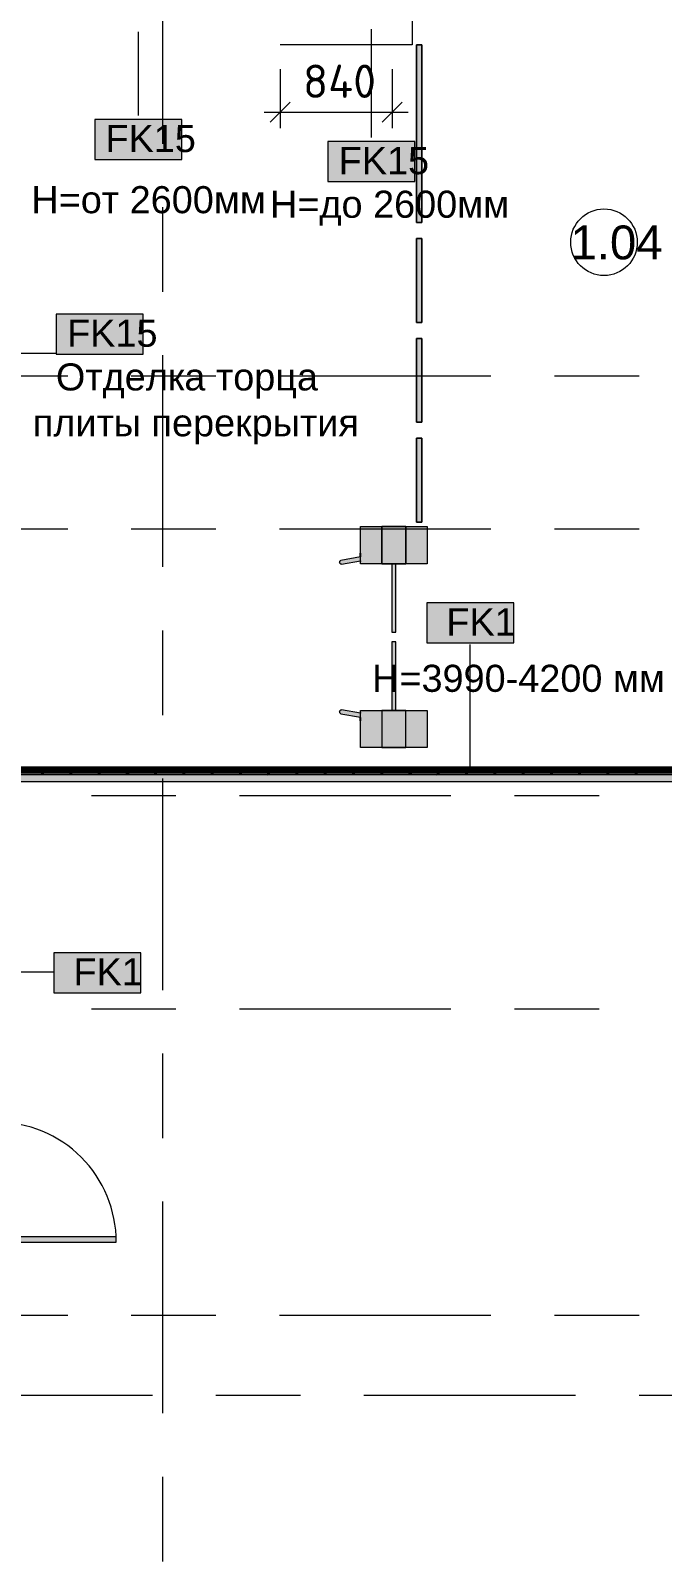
# Model space of a CAD drawing. Header units: millimetres. Extents: x -3817 to 677485, y -22715 to 103890.
# Drawn here: x 7260 to 12001, y 11165 to 22650 of the extents above; entities that cross this region are included whole.
import ezdxf

# ---------------------------------------------------------------- set-up
doc = ezdxf.new("R2010")
doc.units = ezdxf.units.MM
doc.layers.add('PDF _Геометрия', color=7, linetype='Continuous', true_color=0x1d1d1d)
doc.layers.add('PDF _Сплошная заливка', color=7, linetype='Continuous', true_color=0xffffff)
doc.layers.add('PDF _Текст', color=7, linetype='Continuous')
doc.styles.add('PDF GOST-Common', font='arial.ttf')
doc.styles.add('PDF ISOCPEUR', font='isocpeur.ttf')

msp = doc.modelspace()

# ---------------------------------------------------------------- hatches: boundary and pattern name
at = {"layer": 'PDF _Сплошная заливка', "transparency": 33554559}
for points in [[(9892, 18649), (9896, 18649), (9896, 18929), (9736, 18929), (9736, 18649)], [(10062, 18649), (10076, 18649), (10076, 18929), (9896, 18929), (9896, 18649)], [(9591, 18646), (9594, 18646), (9736, 18673), (9736, 18699), (9581, 18670), (9580, 18665), (9580, 18657), (9583, 18651), (9588, 18646)], [(9986, 18136), (9985, 18649), (9971, 18649), (9973, 18136), (9982, 18136)], [(9986, 18136), (10001, 18136), (9999, 18649), (9986, 18649), (9986, 18333)], [(9985, 17550), (9986, 17550), (9986, 18064), (9971, 18064), (9973, 17550), (9982, 17550)], [(9990, 17550), (10001, 17550), (9999, 18064), (9986, 18064), (9986, 17550), (9989, 17550)], [(9736, 17501), (9736, 17528), (9588, 17553), (9583, 17549), (9580, 17542), (9580, 17533), (9583, 17528), (9722, 17503)], [(9736, 17498), (9736, 17501), (9586, 17525), (9591, 17524), (9722, 17501)], [(10076, 17270), (10076, 17550), (9896, 17550), (9896, 17270), (10062, 17270)], [(10062, 17091), (13833, 17091), (13833, 17111), (7003, 17111), (7003, 17091), (9382, 17091)], [(13833, 17079), (13833, 17091), (7003, 17091), (7003, 17079), (12100, 17079)], [(10062, 17066), (13833, 17066), (13833, 17079), (7003, 17079), (7003, 17066), (9382, 17066)], [(12100, 17016), (13833, 17016), (13833, 17066), (7003, 17066), (7003, 17016), (10741, 17016)], [(7903, 13561), (7903, 13601), (7003, 13601), (7003, 13561), (7023, 13561)]]:
    msp.add_hatch(color=256, dxfattribs=at).paths.add_polyline_path(points)

# ---------------------------------------------------------------- linework, layer by layer
at = {"layer": 'PDF _Геометрия', "color": 6, "lineweight": 9}
msp.add_lwpolyline([(4304, 27802), (5924, 27802), (8024, 27802), (10124, 27802), (10124, 26062), (9484, 26062), (9484, 24242), (10124, 24242), (10124, 22544), (9132, 22544)], dxfattribs=at)
at = {"layer": 'PDF _Геометрия', "color": 253, "lineweight": 9, "true_color": 0xaaaaaa}
for points in [[(8253, 21801), (8253, 23389)], [(8253, 20690), (8253, 21325)], [(8253, 18626), (8253, 20214)], [(5952, 20061), (7539, 20061)], [(8016, 20061), (8651, 20061)], [(9127, 20061), (10714, 20061)], [(11191, 20061), (11826, 20061)], [(5952, 18911), (7539, 18911)], [(8016, 18911), (8651, 18911)], [(9127, 18911), (10714, 18911)], [(11191, 18911), (11826, 18911)], [(8253, 17515), (8253, 18150)], [(8253, 15451), (8253, 17039)], [(7716, 16911), (8351, 16911)], [(8827, 16911), (10414, 16911)], [(10891, 16911), (11526, 16911)], [(7716, 15311), (8351, 15311)], [(8827, 15311), (10414, 15311)], [(10891, 15311), (11526, 15311)], [(8253, 14340), (8253, 14975)], [(8253, 12276), (8253, 13864)], [(5952, 13011), (7539, 13011)], [(8016, 13011), (8651, 13011)], [(9127, 13011), (10714, 13011)], [(11191, 13011), (11826, 13011)], [(6587, 12411), (8174, 12411)], [(8651, 12411), (9286, 12411)], [(9762, 12411), (11349, 12411)], [(11826, 12411), (12461, 12411)], [(8253, 11165), (8253, 11800)]]:
    msp.add_lwpolyline(points, dxfattribs=at)
at = {"layer": 'PDF _Геометрия', "color": 7, "lineweight": 9}
for points in [[(8067, 22640), (8067, 22012)], [(9817, 22661), (9817, 21847)], [(9133, 22361), (9133, 22038), (9133, 21918)], [(9973, 22361), (9973, 22038), (9973, 21918)], [(9013, 22038), (10093, 22038)], [(7024, 20231), (7452, 20231)], [(9734, 18711), (9734, 18724), (9734, 18724), (9734, 18725), (9734, 18725), (9734, 18726), (9734, 18726), (9734, 18729), (9736, 18729), (9736, 18726)], [(9734, 18716), (9734, 18727), (9736, 18727), (9736, 18724), (9736, 18711), (9734, 18711), (9734, 18710), (9736, 18710)], [(9734, 18712), (9734, 18725)], [(9734, 18724), (9734, 18724), (9734, 18725), (9736, 18725)], [(9736, 18724), (9734, 18724), (9734, 18724), (9734, 18724), (9734, 18724)], [(9736, 18724), (9734, 18724)], [(9734, 18709), (9736, 18709), (9736, 18706), (9734, 18706), (9734, 18709), (9734, 18722)], [(9594, 18646), (9593, 18646), (9591, 18646), (9588, 18646), (9586, 18648), (9583, 18651), (9581, 18654), (9580, 18657), (9579, 18661), (9580, 18665), (9581, 18669), (9582, 18672), (9585, 18674), (9587, 18675), (9588, 18675)], [(9736, 18702), (9588, 18675)], [(9593, 18646), (9736, 18671)], [(9734, 18709), (9734, 18714)], [(9736, 18708), (9734, 18708), (9734, 18710)], [(9736, 18706), (9736, 18703), (9736, 18706), (9734, 18706), (9734, 18703)], [(9734, 18701), (9734, 18703), (9736, 18703)], [(9736, 18703), (9734, 18703)], [(9736, 18702), (9734, 18702)], [(9736, 18702), (9734, 18702)], [(9736, 18671), (9736, 18669), (9736, 18666), (9734, 18666), (9734, 18669), (9736, 18669)], [(9736, 18669), (9734, 18669)], [(9896, 18649), (10076, 18649), (9896, 18649)], [(9971, 18649), (9971, 18136), (9971, 18136), (9973, 18136), (9975, 18136), (9978, 18136), (9982, 18136), (9986, 18136), (9990, 18136), (9993, 18136), (9996, 18136), (9999, 18136), (10000, 18136), (10001, 18136), (10001, 18649)], [(10001, 17550), (10001, 18064), (10000, 18064), (9999, 18064), (9996, 18064), (9993, 18064), (9990, 18064), (9986, 18064), (9982, 18064), (9978, 18064), (9975, 18064), (9973, 18064), (9971, 18064), (9971, 18064), (9971, 17550)], [(9973, 18136), (9975, 18136), (9978, 18136)], [(9978, 18064), (9975, 18064), (9973, 18064)], [(9993, 18136), (9996, 18136), (9999, 18136)], [(9999, 18064), (9996, 18064), (9993, 18064)], [(10559, 17112), (10559, 18043)], [(9588, 17524), (9587, 17525), (9585, 17526), (9582, 17528), (9581, 17531), (9580, 17535), (9579, 17538), (9580, 17542), (9581, 17546), (9583, 17549), (9586, 17552), (9588, 17553), (9591, 17554), (9593, 17554), (9594, 17554)], [(9588, 17524), (9736, 17498)], [(9736, 17529), (9593, 17554)], [(9736, 17530), (9734, 17530), (9734, 17534), (9736, 17534), (9736, 17530), (9736, 17528)], [(9734, 17531), (9736, 17531)], [(9736, 17493), (9736, 17497), (9736, 17493), (9734, 17493), (9734, 17497), (9734, 17499)], [(9734, 17498), (9736, 17498)], [(9736, 17497), (9734, 17497)], [(9734, 17497), (9736, 17497)], [(9734, 17497), (9736, 17497)], [(9734, 17478), (9734, 17491), (9734, 17493), (9736, 17493), (9736, 17491), (9734, 17491)], [(9734, 17489), (9734, 17492), (9736, 17492)], [(9736, 17474), (9736, 17471), (9734, 17471), (9734, 17474), (9734, 17474), (9734, 17475), (9734, 17475), (9734, 17476), (9734, 17476), (9734, 17489), (9734, 17490), (9736, 17490)], [(9734, 17485), (9734, 17490)], [(9734, 17489), (9736, 17489), (9736, 17476), (9736, 17473), (9734, 17473), (9734, 17483)], [(9734, 17475), (9734, 17488)], [(9736, 17474), (9734, 17474), (9734, 17476), (9734, 17476)], [(9734, 17476), (9734, 17476), (9734, 17475), (9734, 17475), (9736, 17475)], [(9734, 17476), (9736, 17476)], [(10076, 17550), (9896, 17550), (10076, 17550)], [(13833, 17079), (7003, 17079)], [(13833, 17066), (7003, 17066)], [(7024, 15589), (7435, 15589)]]:
    msp.add_lwpolyline(points, dxfattribs=at)
at = {"layer": 'PDF _Геометрия', "color": 9, "lineweight": 9, "true_color": 0xc0c0c0}
for points in [[(10156, 22544), (10156, 21211), (10156, 22544)], [(10196, 22544), (10196, 21211), (10196, 22544)], [(10156, 21091), (10156, 20461), (10156, 21091)], [(10196, 21091), (10196, 20461), (10196, 21091)], [(10156, 20341), (10156, 19711), (10156, 20341)], [(10196, 20341), (10196, 19711), (10196, 20341)], [(10156, 19591), (10156, 18961), (10156, 19591)], [(10196, 19591), (10196, 18961), (10196, 19591)], [(13813, 17111), (13813, 16866), (13813, 16511), (13813, 16491), (13953, 16491), (13953, 16511), (13833, 16511), (13833, 16866), (13833, 17111), (7003, 17111)], [(7003, 17016), (13833, 17016)]]:
    msp.add_lwpolyline(points, dxfattribs=at)
for points in [[(10156, 22544), (10196, 22544)], [(10156, 21211), (10196, 21211)], [(10156, 21091), (10196, 21091)], [(10156, 20461), (10196, 20461)], [(10156, 20341), (10196, 20341)], [(10156, 19711), (10196, 19711)], [(10156, 19591), (10196, 19591)], [(10156, 18961), (10196, 18961)], [(13833, 17091), (7003, 17091)]]:
    msp.add_lwpolyline(points, close=True, dxfattribs=at)
at = {"layer": 'PDF _Геометрия', "color": 7, "lineweight": 20}
for points in [[(9208, 22113), (9133, 22038), (9058, 21963)], [(10048, 22113), (9973, 22038), (9898, 21963)]]:
    msp.add_lwpolyline(points, dxfattribs=at)
at = {"layer": 'PDF _Геометрия', "color": 7, "lineweight": 9}
for points in [[(8394, 21982), (7741, 21982), (7741, 21682), (8394, 21682)], [(10144, 21817), (9491, 21817), (9491, 21517), (10144, 21517)], [(8105, 20522), (7452, 20522), (7452, 20222), (8105, 20222)], [(9736, 18929), (9896, 18929), (9896, 18649), (9736, 18649)], [(10076, 18929), (9896, 18929)], [(9896, 18929), (10076, 18929), (10076, 18649), (9896, 18649)], [(10236, 18929), (10236, 18649), (10076, 18649), (10076, 18929)], [(9734, 18670), (9736, 18670), (9736, 18666), (9734, 18666)], [(10886, 18357), (10233, 18357), (10233, 18057), (10886, 18057)], [(9736, 17530), (9734, 17530), (9734, 17534), (9736, 17534)], [(9736, 17550), (9896, 17550), (9896, 17270), (10076, 17270), (9896, 17270), (10076, 17270), (10076, 17550), (9896, 17550), (9896, 17270), (9736, 17270)], [(10236, 17550), (10236, 17270), (10076, 17270), (10076, 17550)], [(8088, 15731), (7435, 15731), (7435, 15431), (8088, 15431)]]:
    msp.add_lwpolyline(points, close=True, dxfattribs=at)
at = {"layer": 'PDF _Геометрия', "color": 231, "lineweight": 70, "true_color": 0xff80c0}
for points in [[(7003, 17112), (13813, 17112), (13833, 17112)], [(7003, 17111), (13813, 17111)]]:
    msp.add_lwpolyline(points, dxfattribs=at)
at = {"layer": 'PDF _Геометрия', "color": 253, "lineweight": 9, "true_color": 0x9b9b9b}
for points in [[(7315, 17090), (7325, 17090)], [(7325, 17111), (7325, 17111)], [(7367, 17099), (7362, 17108)], [(7407, 17091), (7403, 17097)], [(7411, 17101), (7406, 17092)], [(7406, 17090), (7416, 17090)], [(7479, 17097), (7476, 17091)], [(7498, 17090), (7508, 17090)], [(7503, 17108), (7501, 17111)], [(7558, 17111), (7557, 17111)], [(7628, 17111), (7625, 17106)], [(7681, 17105), (7677, 17111)], [(7680, 17090), (7690, 17090)], [(7722, 17093), (7717, 17102)], [(7725, 17096), (7722, 17091)], [(7772, 17090), (7782, 17090)], [(7790, 17098), (7785, 17106)], [(7793, 17092), (7793, 17091)], [(7829, 17091), (7827, 17095)], [(7833, 17090), (7843, 17090)], [(7968, 17095), (7963, 17103)], [(7985, 17090), (7995, 17090)], [(8012, 17106), (8007, 17097)], [(8050, 17111), (8049, 17108)], [(8077, 17090), (8087, 17090)], [(8146, 17092), (8141, 17100)], [(8168, 17090), (8178, 17090)], [(8216, 17094), (8215, 17091)], [(8251, 17091), (8250, 17093)], [(8258, 17105), (8253, 17096)], [(8326, 17101), (8321, 17092)], [(8351, 17090), (8361, 17090)], [(8442, 17090), (8452, 17090)], [(8473, 17111), (8472, 17110)], [(8503, 17090), (8513, 17090)], [(8527, 17101), (8522, 17110)], [(8572, 17100), (8567, 17091)], [(8640, 17096), (8637, 17091)], [(8656, 17090), (8666, 17090)], [(8747, 17090), (8757, 17090)], [(8841, 17106), (8838, 17111)], [(8839, 17090), (8849, 17090)], [(8859, 17110), (8854, 17101)], [(8909, 17110), (8909, 17111)], [(8951, 17099), (8946, 17108)], [(8990, 17091), (8987, 17097)], [(9022, 17090), (9032, 17090)], [(9063, 17097), (9060, 17091)], [(9087, 17107), (9084, 17111)], [(9105, 17109), (9100, 17100)], [(9113, 17090), (9123, 17090)], [(9173, 17105), (9168, 17096)], [(9174, 17090), (9184, 17090)], [(9265, 17104), (9260, 17111)], [(9306, 17093), (9301, 17102)], [(9326, 17090), (9336, 17090)], [(9374, 17097), (9369, 17106)], [(9413, 17091), (9411, 17095)], [(9419, 17103), (9414, 17095)], [(9418, 17090), (9428, 17090)], [(9487, 17099), (9482, 17091)], [(9509, 17090), (9519, 17090)], [(9552, 17094), (9547, 17103)], [(9692, 17090), (9702, 17090)], [(9705, 17111), (9701, 17105)], [(9730, 17091), (9725, 17100)], [(9784, 17090), (9794, 17090)], [(9835, 17091), (9834, 17093)], [(9844, 17090), (9855, 17090)], [(9910, 17101), (9905, 17093)], [(9951, 17111), (9947, 17104)], [(9997, 17090), (10007, 17090)], [(10020, 17108), (10015, 17100)], [(10088, 17090), (10098, 17090)], [(10112, 17100), (10106, 17109)], [(10180, 17090), (10190, 17090)], [(10265, 17107), (10260, 17099)], [(10333, 17103), (10328, 17094)], [(10363, 17090), (10373, 17090)], [(10425, 17106), (10422, 17111)], [(10454, 17090), (10464, 17090)], [(10493, 17110), (10492, 17111)], [(10515, 17090), (10525, 17090)], [(10535, 17098), (10530, 17107)], [(10549, 17111), (10548, 17109)], [(10574, 17091), (10572, 17096)], [(10667, 17090), (10677, 17090)], [(10671, 17107), (10668, 17111)], [(10715, 17094), (10714, 17091)], [(10757, 17105), (10752, 17096)], [(10759, 17090), (10769, 17090)], [(10796, 17111), (10793, 17108)], [(10849, 17104), (10844, 17111)], [(10850, 17090), (10860, 17090)], [(10866, 17111), (10862, 17103)], [(10890, 17092), (10885, 17101)], [(10958, 17097), (10953, 17105)], [(10961, 17093), (10960, 17091)], [(10997, 17091), (10995, 17094)], [(11033, 17090), (11043, 17090)], [(11112, 17111), (11107, 17102)], [(11125, 17090), (11135, 17090)], [(11136, 17094), (11131, 17102)], [(11180, 17107), (11175, 17098)], [(11186, 17090), (11196, 17090)], [(11313, 17091), (11309, 17099)], [(11338, 17090), (11348, 17090)], [(11419, 17091), (11418, 17092)], [(11429, 17090), (11439, 17090)], [(11521, 17090), (11531, 17090)], [(11562, 17098), (11558, 17091)], [(11604, 17109), (11599, 17100)], [(11640, 17111), (11640, 17111)], [(11654, 17111), (11654, 17111)], [(11696, 17100), (11691, 17109)], [(11704, 17090), (11714, 17090)], [(11711, 17111), (11708, 17107)], [(11795, 17090), (11805, 17090)], [(11808, 17097), (11805, 17091)], [(11856, 17090), (11866, 17090)], [(11876, 17093), (11875, 17091)], [(11957, 17111), (11954, 17106)]]:
    msp.add_lwpolyline(points, dxfattribs=at)
at = {"layer": 'PDF _Геометрия', "lineweight": 9}
for points in [[(7337, 17066), (7350, 17079), (7362, 17091)], [(7362, 17066), (7350, 17079), (7337, 17091)], [(7549, 17066), (7562, 17079), (7574, 17091)], [(7574, 17066), (7562, 17079), (7549, 17091)], [(7786, 17066), (7774, 17079), (7761, 17091)], [(7762, 17066), (7774, 17079), (7787, 17091)], [(7974, 17066), (7986, 17079), (7999, 17091)], [(7999, 17066), (7986, 17079), (7974, 17091)], [(8186, 17066), (8198, 17079), (8211, 17091)], [(8211, 17066), (8198, 17079), (8186, 17091)], [(8398, 17066), (8410, 17079), (8423, 17091)], [(8423, 17066), (8410, 17079), (8398, 17091)], [(8610, 17066), (8623, 17079), (8635, 17091)], [(8635, 17066), (8622, 17079), (8610, 17091)], [(8822, 17066), (8835, 17079), (8847, 17091)], [(8847, 17066), (8835, 17079), (8822, 17091)], [(9034, 17066), (9047, 17079), (9059, 17091)], [(9059, 17066), (9047, 17079), (9034, 17091)], [(9246, 17066), (9259, 17079), (9271, 17091)], [(9271, 17066), (9259, 17079), (9246, 17091)], [(9483, 17066), (9471, 17079), (9458, 17091)], [(9459, 17066), (9471, 17079), (9484, 17091)], [(9671, 17066), (9683, 17079), (9696, 17091)], [(9696, 17066), (9683, 17079), (9671, 17091)], [(9883, 17066), (9895, 17079), (9908, 17091)], [(9908, 17066), (9895, 17079), (9883, 17091)], [(10095, 17066), (10107, 17079), (10120, 17091)], [(10120, 17066), (10107, 17079), (10095, 17091)], [(10307, 17066), (10320, 17079), (10332, 17091)], [(10332, 17066), (10319, 17079), (10307, 17091)], [(10519, 17066), (10532, 17079), (10544, 17091)], [(10544, 17066), (10532, 17079), (10519, 17091)], [(10731, 17066), (10744, 17079), (10756, 17091)], [(10756, 17066), (10744, 17079), (10731, 17091)], [(10943, 17066), (10956, 17079), (10968, 17091)], [(10968, 17066), (10956, 17079), (10943, 17091)], [(11156, 17066), (11168, 17079), (11181, 17091)], [(11181, 17066), (11168, 17079), (11156, 17091)], [(11368, 17066), (11380, 17079), (11393, 17091)], [(11393, 17066), (11380, 17079), (11368, 17091)], [(11580, 17066), (11592, 17079), (11605, 17091)], [(11605, 17066), (11592, 17079), (11580, 17091)], [(11792, 17066), (11805, 17079), (11817, 17091)], [(11817, 17066), (11804, 17079), (11792, 17091)]]:
    msp.add_lwpolyline(points, dxfattribs=at)
at = {"layer": 'PDF _Геометрия', "color": 253, "lineweight": 13, "true_color": 0xaaaaaa}
msp.add_lwpolyline([(7903, 13561), (7903, 13601), (7003, 13601), (7003, 13561)], close=True, dxfattribs=at)
at = {"layer": 'PDF _Геометрия', "color": 7, "lineweight": 9}
msp.add_circle((11563, 21062), 250, dxfattribs=at)
msp.add_circle((11563, 21062), 250, dxfattribs=at)
at = {"layer": 'PDF _Геометрия', "color": 253, "lineweight": 9, "true_color": 0xaaaaaa}
msp.add_arc((7003, 13561), 900, 359.9999, 90.0001, dxfattribs=at)
at = {"layer": 'PDF _Сплошная заливка', "lineweight": 35, "transparency": 33554559}
for points in [[(10196, 21211), (10196, 22544), (10156, 21211), (10156, 22544)], [(10196, 20461), (10196, 21091), (10156, 20461), (10156, 21091)], [(10196, 19711), (10196, 20341), (10156, 19711), (10156, 20341)], [(10196, 18961), (10196, 19591), (10156, 18961), (10156, 19591)], [(10236, 18649), (10236, 18929), (10076, 18649), (10076, 18929)], [(9734, 18724), (9736, 18725), (9734, 18724)], [(9582, 18672), (9736, 18701), (9583, 18672), (9736, 18702)], [(9734, 18711), (9736, 18713), (9734, 18713)], [(9896, 17270), (9896, 17550), (9736, 17270), (9736, 17550)], [(10076, 17270), (10236, 17270), (10076, 17550), (10236, 17550)]]:
    msp.add_solid(points, dxfattribs=at)
at = {"layer": 'PDF _Сплошная заливка', "lineweight": 9, "transparency": 33554559}
for points in [[(8394, 21982), (7741, 21982), (8394, 21682), (7741, 21682)], [(10144, 21817), (9491, 21817), (10144, 21517), (9491, 21517)], [(8105, 20522), (7452, 20522), (8105, 20222), (7452, 20222)], [(10886, 18357), (10233, 18357), (10886, 18057), (10233, 18057)], [(8088, 15731), (7435, 15731), (8088, 15431), (7435, 15431)]]:
    msp.add_solid(points, dxfattribs=at)

# ---------------------------------------------------------------- texts
at = {"layer": 'PDF _Текст', "attachment_point": 4}
for s, insert, char_height, style in [('840', (9304, 22270), 250.1, 'PDF ISOCPEUR'), ('FK15', (7822, 21839), 203.2, 'PDF GOST-Common'), ('FK15', (9572, 21673), 203.2, 'PDF GOST-Common'), ('FK15', (7534, 20378), 203.2, 'PDF GOST-Common'), ('FK1', (10380, 18213), 203.2, 'PDF GOST-Common'), ('FK1', (7582, 15588), 203.2, 'PDF GOST-Common')]:
    msp.add_mtext(s, dxfattribs=dict(at, insert=insert, char_height=char_height, style=style))
at = {"layer": 'PDF _Текст', "color": 250, "true_color": 0x3c3c3c, "attachment_point": 4, "style": 'PDF GOST-Common'}
for s, insert, char_height in [('Н=от 2600мм', (7266, 21380), 203.2), ('Н=до 2600мм', (9057, 21318), 203.2), ('1.04', (11312, 21059), 254), ('Отделка торца', (7450, 20021), 203.2), ('плиты перекрытия', (7277, 19677), 203.2), ('Н=3990-4200 мм', (9823, 17789), 203.2)]:
    msp.add_mtext(s, dxfattribs=dict(at, insert=insert, char_height=char_height))

doc.saveas('drawing.dxf')
